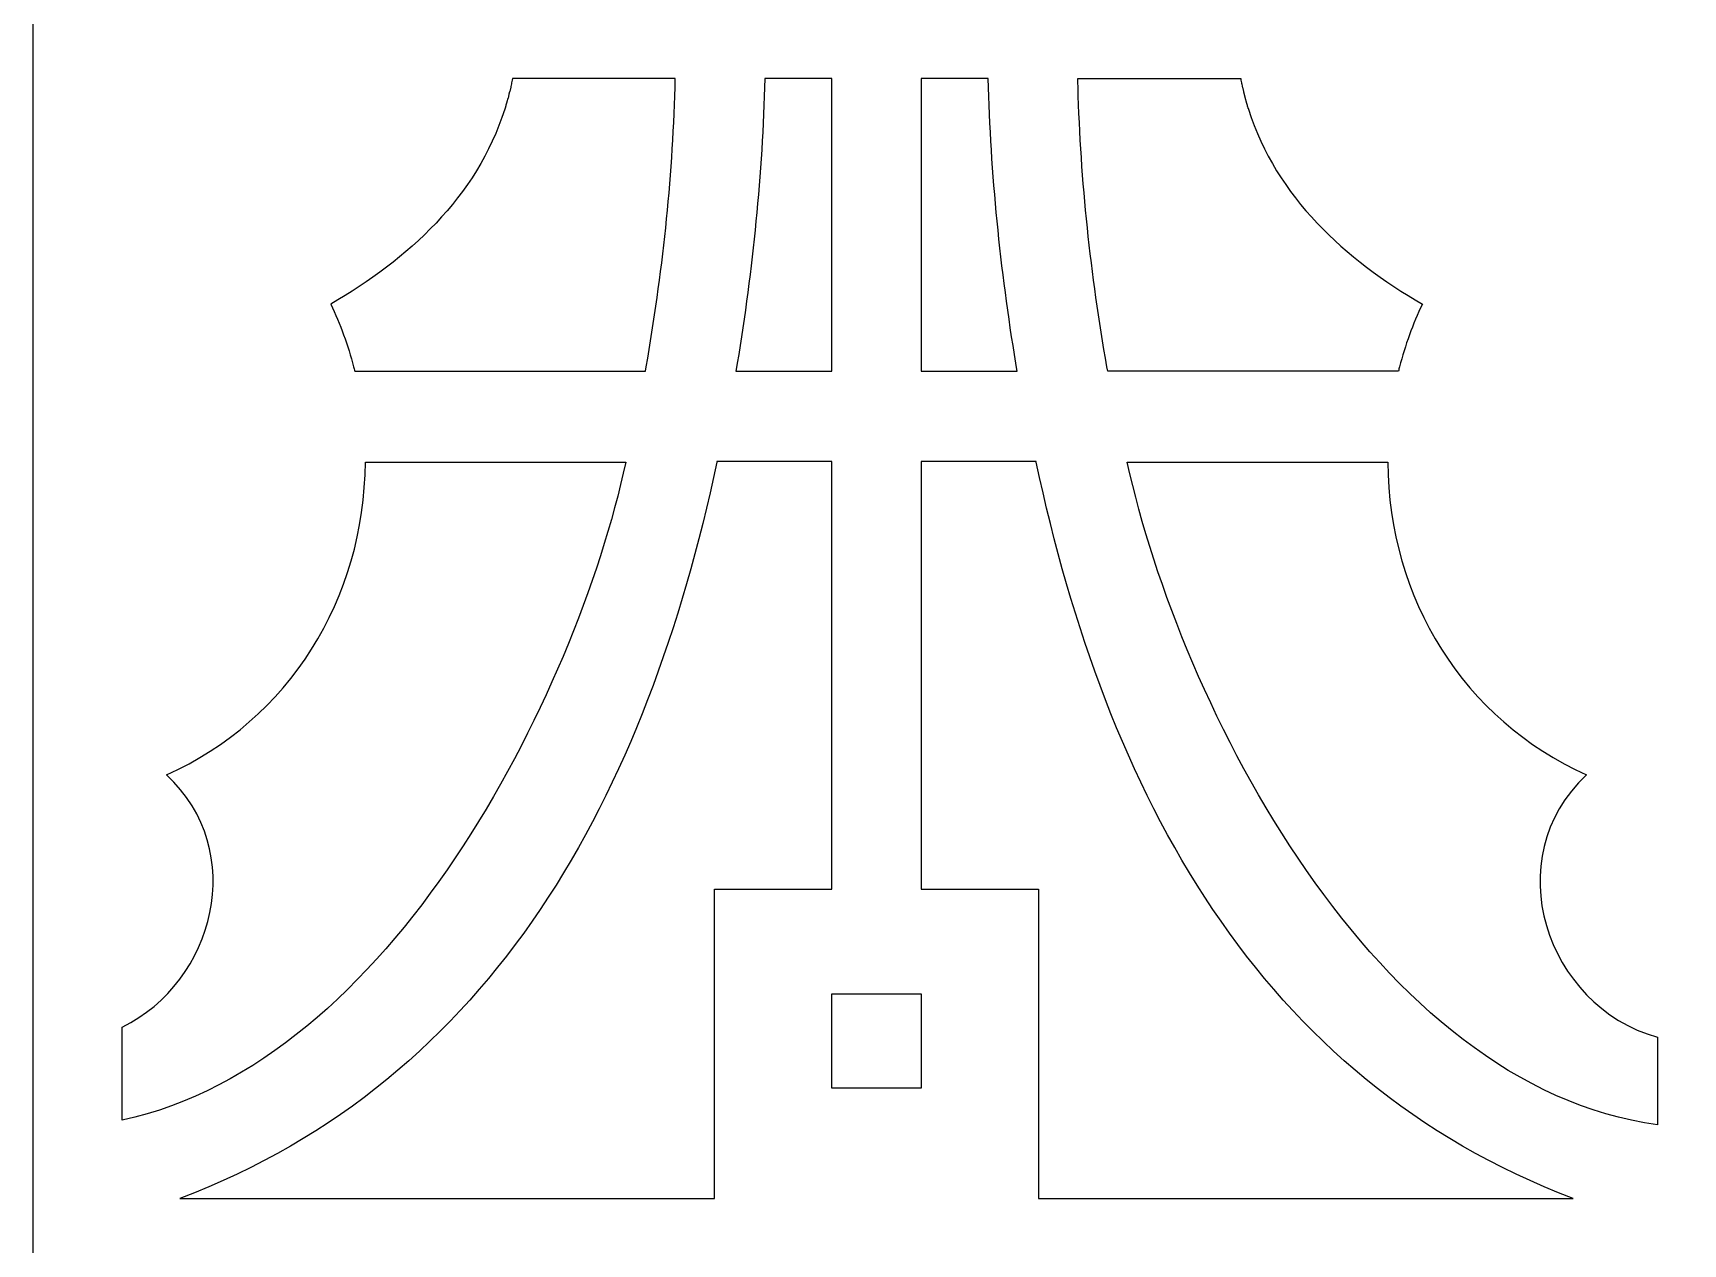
# Model space of a CAD drawing. Header units: centimetres. Extents: x -2.26 to 2.26, y -4.33 to 4.33.
# Drawn here: x -2.265 to -0.767, y -2.199 to -1.1 of the extents above; entities that cross this region are included whole.
import ezdxf

# ---------------------------------------------------------------- set-up
doc = ezdxf.new("R2010")
doc.units = ezdxf.units.CM
doc.header["$MEASUREMENT"] = 0
doc.layers.add('Layer 1', color=7, linetype='Continuous')

msp = doc.modelspace()

# ---------------------------------------------------------------- linework, layer by layer
at = {"layer": 'Layer 1', "color": 177}
for points, knots in [([(-2.26469, 4.33143), (-2.26469, 4.33143), (-2.18371, 4.33143), (-2.18371, 4.33143), (-2.18371, 4.33143), (-2.18371, 4.33143), (2.18371, 4.33143), (2.18371, 4.33143), (2.18371, 4.33143), (2.18371, 4.33143), (2.26469, 4.33143), (2.26469, 4.33143), (2.26469, 4.33143), (2.26469, 4.33143), (2.26469, 4.24955), (2.26469, 4.24955), (2.26469, 4.24955), (2.26469, 4.24955), (2.26469, -4.24954), (2.26469, -4.24954), (2.26469, -4.24954), (2.26469, -4.24954), (2.26469, -4.33143), (2.26469, -4.33143), (2.26469, -4.33143), (2.26469, -4.33143), (2.18371, -4.33143), (2.18371, -4.33143), (2.18371, -4.33143), (2.18371, -4.33143), (-2.18371, -4.33143), (-2.18371, -4.33143), (-2.18371, -4.33143), (-2.18371, -4.33143), (-2.26469, -4.33143), (-2.26469, -4.33143), (-2.26469, -4.33143), (-2.26469, -4.33143), (-2.26469, -4.24954), (-2.26469, -4.24954), (-2.26469, -4.24954), (-2.26469, -4.24954), (-2.26469, 4.24955), (-2.26469, 4.24955), (-2.26469, 4.24955), (-2.26469, 4.24955), (-2.26469, 4.33143), (-2.26469, 4.33143)], [0, 0, 0, 0, 0.0769231, 0.0769231, 0.0769231, 0.0769231, 0.1538462, 0.1538462, 0.1538462, 0.1538462, 0.2307692, 0.2307692, 0.2307692, 0.2307692, 0.3076923, 0.3076923, 0.3076923, 0.3076923, 0.3846154, 0.3846154, 0.3846154, 0.3846154, 0.4615385, 0.4615385, 0.4615385, 0.4615385, 0.5384615, 0.5384615, 0.5384615, 0.5384615, 0.6153846, 0.6153846, 0.6153846, 0.6153846, 0.6923077, 0.6923077, 0.6923077, 0.6923077, 0.7692308, 0.7692308, 0.7692308, 0.7692308, 0.8461538, 0.8461538, 0.8461538, 0.8461538, 1, 1, 1, 1]), ([(-1.99446, -1.34576), (-1.92449, -1.30517), (-1.86217, -1.24918), (-1.83652, -1.16896), (-1.83652, -1.16896), (-1.83652, -1.16896), (-1.83651, -1.16896), (-1.83651, -1.16896), (-1.83651, -1.16896), (-1.83651, -1.16896), (-1.83622, -1.16805), (-1.83622, -1.16805), (-1.83622, -1.16805), (-1.83622, -1.16805), (-1.83621, -1.16805), (-1.83621, -1.16805), (-1.83621, -1.16805), (-1.83621, -1.16805), (-1.83554, -1.16576), (-1.83554, -1.16576), (-1.83554, -1.16576), (-1.83554, -1.16576), (-1.83552, -1.16576), (-1.83552, -1.16576), (-1.83552, -1.16576), (-1.83552, -1.16576), (-1.8354, -1.16533), (-1.8354, -1.16533), (-1.8354, -1.16533), (-1.8354, -1.16533), (-1.83539, -1.16534), (-1.83539, -1.16534), (-1.83539, -1.16534), (-1.83539, -1.16534), (-1.83539, -1.16529), (-1.83539, -1.16529), (-1.83539, -1.16529), (-1.83539, -1.16529), (-1.83538, -1.16529), (-1.83538, -1.16529), (-1.83538, -1.16529), (-1.83538, -1.16529), (-1.83461, -1.16256), (-1.83461, -1.16256), (-1.83461, -1.16256), (-1.83461, -1.16256), (-1.8346, -1.16256), (-1.8346, -1.16256), (-1.8346, -1.16256), (-1.8346, -1.16256), (-1.83449, -1.16217), (-1.83449, -1.16217), (-1.83449, -1.16217), (-1.83449, -1.16217), (-1.83449, -1.16217), (-1.83449, -1.16217), (-1.83449, -1.16217), (-1.83449, -1.16217), (-1.83366, -1.15915), (-1.83366, -1.15915), (-1.83366, -1.15915), (-1.83366, -1.15915), (-1.83365, -1.15915), (-1.83365, -1.15915), (-1.83365, -1.15915), (-1.83365, -1.15915), (-1.83357, -1.1588), (-1.83357, -1.1588), (-1.83357, -1.1588), (-1.83357, -1.1588), (-1.83355, -1.15879), (-1.83355, -1.15879), (-1.83355, -1.15879), (-1.83355, -1.15879), (-1.83267, -1.15537), (-1.83267, -1.15537), (-1.83267, -1.15537), (-1.83267, -1.15537), (-1.83266, -1.15537), (-1.83266, -1.15537), (-1.83266, -1.15537), (-1.83266, -1.15537), (-1.83266, -1.15531), (-1.83266, -1.15531), (-1.83266, -1.15531), (-1.83266, -1.15531), (-1.83265, -1.15531), (-1.83265, -1.15531), (-1.83265, -1.15531), (-1.83265, -1.15531), (-1.83211, -1.15307), (-1.83211, -1.15307), (-1.83211, -1.15307), (-1.83211, -1.15307), (-1.8321, -1.15307), (-1.8321, -1.15307), (-1.8321, -1.15307), (-1.8321, -1.15307), (-1.83201, -1.15265), (-1.83201, -1.15265), (-1.83201, -1.15265), (-1.83201, -1.15265), (-1.832, -1.15263), (-1.832, -1.15263), (-1.832, -1.15263), (-1.832, -1.15263), (-1.83112, -1.14876), (-1.83112, -1.14876), (-1.83112, -1.14876), (-1.83112, -1.14876), (-1.83111, -1.14876), (-1.83111, -1.14876), (-1.83111, -1.14876), (-1.83111, -1.14876), (-1.83103, -1.14835), (-1.83103, -1.14835), (-1.83103, -1.14835), (-1.83103, -1.14835), (-1.83102, -1.14835), (-1.83102, -1.14835), (-1.83102, -1.14835), (-1.83102, -1.14835), (-1.83049, -1.14578), (-1.83049, -1.14578), (-1.83049, -1.14578), (-1.83049, -1.14578), (-1.83048, -1.14578), (-1.83048, -1.14578), (-1.83048, -1.14578), (-1.83048, -1.14578), (-1.83041, -1.14537), (-1.83041, -1.14537), (-1.83041, -1.14537), (-1.83041, -1.14537), (-1.8304, -1.14537), (-1.8304, -1.14537), (-1.8304, -1.14537), (-1.8304, -1.14537), (-1.8303, -1.14487), (-1.8303, -1.14487), (-1.8303, -1.14487), (-1.8303, -1.14487), (-1.8303, -1.14487), (-1.8303, -1.14487), (-1.8303, -1.14487), (-1.8303, -1.14487), (-1.82981, -1.14235), (-1.82981, -1.14235), (-1.82981, -1.14235), (-1.82981, -1.14235), (-1.8298, -1.14235), (-1.8298, -1.14235), (-1.8298, -1.14235), (-1.8298, -1.14235), (-1.82953, -1.14094), (-1.82953, -1.14094), (-1.82953, -1.14094), (-1.82953, -1.14094), (-1.8295, -1.14094), (-1.8295, -1.14094), (-1.8295, -1.14094), (-1.8295, -1.14094), (-1.8295, -1.14094), (-1.8295, -1.14094), (-1.8295, -1.14094), (-1.8295, -1.14094), (-1.6817, -1.14094), (-1.6817, -1.14094), (-1.6817, -1.14094), (-1.6817, -1.14094), (-1.68179, -1.14452), (-1.68179, -1.14452), (-1.68179, -1.14452), (-1.68179, -1.14452), (-1.6818, -1.14452), (-1.6818, -1.14452), (-1.6818, -1.14452), (-1.6818, -1.14452), (-1.6818, -1.14452), (-1.6818, -1.14452), (-1.6818, -1.14452), (-1.6818, -1.14452), (-1.6818, -1.14454), (-1.6818, -1.14454), (-1.6818, -1.14454), (-1.6818, -1.14454), (-1.6819, -1.14886), (-1.6819, -1.14886), (-1.6819, -1.14886), (-1.6819, -1.14886), (-1.68191, -1.14885), (-1.68191, -1.14885), (-1.68191, -1.14885), (-1.68191, -1.14885), (-1.68192, -1.14886), (-1.68192, -1.14886), (-1.68192, -1.14886), (-1.68192, -1.14886), (-1.68192, -1.14887), (-1.68192, -1.14887), (-1.68192, -1.14887), (-1.68432, -1.23418), (-1.69349, -1.31925), (-1.70814, -1.40274), (-1.70814, -1.40274), (-1.70814, -1.40274), (-1.70816, -1.40273), (-1.70816, -1.40273), (-1.70816, -1.40273), (-1.70816, -1.40273), (-1.70817, -1.40272), (-1.70817, -1.40272), (-1.70817, -1.40272), (-1.70817, -1.40272), (-1.70818, -1.40274), (-1.70818, -1.40274), (-1.70818, -1.40274), (-1.70818, -1.40274), (-1.70886, -1.40671), (-1.70886, -1.40671), (-1.70886, -1.40671), (-1.70886, -1.40671), (-1.70887, -1.40671), (-1.70887, -1.40671), (-1.70887, -1.40671), (-1.70887, -1.40671), (-1.70888, -1.40671), (-1.70888, -1.40671), (-1.70888, -1.40671), (-1.70888, -1.40671), (-1.70889, -1.40671), (-1.70889, -1.40671), (-1.70889, -1.40671), (-1.70889, -1.40671), (-1.97267, -1.40671), (-1.97267, -1.40671), (-1.97267, -1.40671), (-1.97267, -1.40671), (-1.97269, -1.40671), (-1.97269, -1.40671), (-1.97269, -1.40671), (-1.97269, -1.40671), (-1.97294, -1.40571), (-1.97294, -1.40571), (-1.97294, -1.40571), (-1.97294, -1.40571), (-1.97295, -1.40571), (-1.97295, -1.40571), (-1.97295, -1.40571), (-1.97295, -1.40571), (-1.97318, -1.40471), (-1.97318, -1.40471), (-1.97318, -1.40471), (-1.97318, -1.40471), (-1.97319, -1.40471), (-1.97319, -1.40471), (-1.97319, -1.40471), (-1.97319, -1.40471), (-1.97345, -1.4037), (-1.97345, -1.4037), (-1.97345, -1.4037), (-1.97345, -1.4037), (-1.97346, -1.4037), (-1.97346, -1.4037), (-1.97346, -1.4037), (-1.97346, -1.4037), (-1.97369, -1.40272), (-1.97369, -1.40272), (-1.97369, -1.40272), (-1.97369, -1.40272), (-1.9737, -1.40272), (-1.9737, -1.40272), (-1.9737, -1.40272), (-1.97872, -1.38319), (-1.98581, -1.36399), (-1.99446, -1.34576)], [0, 0, 0, 0, 0.0142857, 0.0142857, 0.0142857, 0.0142857, 0.0285714, 0.0285714, 0.0285714, 0.0285714, 0.0428571, 0.0428571, 0.0428571, 0.0428571, 0.0571429, 0.0571429, 0.0571429, 0.0571429, 0.0714286, 0.0714286, 0.0714286, 0.0714286, 0.0857143, 0.0857143, 0.0857143, 0.0857143, 0.1, 0.1, 0.1, 0.1, 0.1142857, 0.1142857, 0.1142857, 0.1142857, 0.1285714, 0.1285714, 0.1285714, 0.1285714, 0.1428571, 0.1428571, 0.1428571, 0.1428571, 0.1571429, 0.1571429, 0.1571429, 0.1571429, 0.1714286, 0.1714286, 0.1714286, 0.1714286, 0.1857143, 0.1857143, 0.1857143, 0.1857143, 0.2, 0.2, 0.2, 0.2, 0.2142857, 0.2142857, 0.2142857, 0.2142857, 0.2285714, 0.2285714, 0.2285714, 0.2285714, 0.2428571, 0.2428571, 0.2428571, 0.2428571, 0.2571429, 0.2571429, 0.2571429, 0.2571429, 0.2714286, 0.2714286, 0.2714286, 0.2714286, 0.2857143, 0.2857143, 0.2857143, 0.2857143, 0.3, 0.3, 0.3, 0.3, 0.3142857, 0.3142857, 0.3142857, 0.3142857, 0.3285714, 0.3285714, 0.3285714, 0.3285714, 0.3428571, 0.3428571, 0.3428571, 0.3428571, 0.3571429, 0.3571429, 0.3571429, 0.3571429, 0.3714286, 0.3714286, 0.3714286, 0.3714286, 0.3857143, 0.3857143, 0.3857143, 0.3857143, 0.4, 0.4, 0.4, 0.4, 0.4142857, 0.4142857, 0.4142857, 0.4142857, 0.4285714, 0.4285714, 0.4285714, 0.4285714, 0.4428571, 0.4428571, 0.4428571, 0.4428571, 0.4571429, 0.4571429, 0.4571429, 0.4571429, 0.4714286, 0.4714286, 0.4714286, 0.4714286, 0.4857143, 0.4857143, 0.4857143, 0.4857143, 0.5, 0.5, 0.5, 0.5, 0.5142857, 0.5142857, 0.5142857, 0.5142857, 0.5285714, 0.5285714, 0.5285714, 0.5285714, 0.5428571, 0.5428571, 0.5428571, 0.5428571, 0.5571429, 0.5571429, 0.5571429, 0.5571429, 0.5714286, 0.5714286, 0.5714286, 0.5714286, 0.5857143, 0.5857143, 0.5857143, 0.5857143, 0.6, 0.6, 0.6, 0.6, 0.6142857, 0.6142857, 0.6142857, 0.6142857, 0.6285714, 0.6285714, 0.6285714, 0.6285714, 0.6428571, 0.6428571, 0.6428571, 0.6428571, 0.6571429, 0.6571429, 0.6571429, 0.6571429, 0.6714286, 0.6714286, 0.6714286, 0.6714286, 0.6857143, 0.6857143, 0.6857143, 0.6857143, 0.7, 0.7, 0.7, 0.7, 0.7142857, 0.7142857, 0.7142857, 0.7142857, 0.7285714, 0.7285714, 0.7285714, 0.7285714, 0.7428571, 0.7428571, 0.7428571, 0.7428571, 0.7571429, 0.7571429, 0.7571429, 0.7571429, 0.7714286, 0.7714286, 0.7714286, 0.7714286, 0.7857143, 0.7857143, 0.7857143, 0.7857143, 0.8, 0.8, 0.8, 0.8, 0.8142857, 0.8142857, 0.8142857, 0.8142857, 0.8285714, 0.8285714, 0.8285714, 0.8285714, 0.8428571, 0.8428571, 0.8428571, 0.8428571, 0.8571429, 0.8571429, 0.8571429, 0.8571429, 0.8714286, 0.8714286, 0.8714286, 0.8714286, 0.8857143, 0.8857143, 0.8857143, 0.8857143, 0.9, 0.9, 0.9, 0.9, 0.9142857, 0.9142857, 0.9142857, 0.9142857, 0.9285714, 0.9285714, 0.9285714, 0.9285714, 0.9428571, 0.9428571, 0.9428571, 0.9428571, 0.9571429, 0.9571429, 0.9571429, 0.9571429, 0.9714286, 0.9714286, 0.9714286, 0.9714286, 1, 1, 1, 1]), ([(-1.60048, -1.14094), (-1.60048, -1.14094), (-1.60047, -1.14094), (-1.60047, -1.14094), (-1.60047, -1.14094), (-1.60047, -1.14094), (-1.53965, -1.14094), (-1.53965, -1.14094), (-1.53965, -1.14094), (-1.53965, -1.14094), (-1.53965, -1.14826), (-1.53965, -1.14826), (-1.53965, -1.14826), (-1.53965, -1.14826), (-1.53965, -1.16043), (-1.53965, -1.16043), (-1.53965, -1.16043), (-1.53965, -1.16043), (-1.53965, -1.17259), (-1.53965, -1.17259), (-1.53965, -1.17259), (-1.53965, -1.17259), (-1.53965, -1.18476), (-1.53965, -1.18476), (-1.53965, -1.18476), (-1.53965, -1.18476), (-1.53965, -1.1969), (-1.53965, -1.1969), (-1.53965, -1.1969), (-1.53965, -1.1969), (-1.53965, -1.20906), (-1.53965, -1.20906), (-1.53965, -1.20906), (-1.53965, -1.20906), (-1.53965, -1.22123), (-1.53965, -1.22123), (-1.53965, -1.22123), (-1.53965, -1.22123), (-1.53965, -1.23335), (-1.53965, -1.23335), (-1.53965, -1.23335), (-1.53965, -1.23335), (-1.53965, -1.24554), (-1.53965, -1.24554), (-1.53965, -1.24554), (-1.53965, -1.24554), (-1.53965, -1.2577), (-1.53965, -1.2577), (-1.53965, -1.2577), (-1.53965, -1.2577), (-1.53965, -1.26986), (-1.53965, -1.26986), (-1.53965, -1.26986), (-1.53965, -1.26986), (-1.53965, -1.28202), (-1.53965, -1.28202), (-1.53965, -1.28202), (-1.53965, -1.28202), (-1.53965, -1.29418), (-1.53965, -1.29418), (-1.53965, -1.29418), (-1.53965, -1.29418), (-1.53965, -1.30635), (-1.53965, -1.30635), (-1.53965, -1.30635), (-1.53965, -1.30635), (-1.53965, -1.3185), (-1.53965, -1.3185), (-1.53965, -1.3185), (-1.53965, -1.3185), (-1.53965, -1.33066), (-1.53965, -1.33066), (-1.53965, -1.33066), (-1.53965, -1.33066), (-1.53965, -1.34282), (-1.53965, -1.34282), (-1.53965, -1.34282), (-1.53965, -1.34282), (-1.53965, -1.35498), (-1.53965, -1.35498), (-1.53965, -1.35498), (-1.53965, -1.35498), (-1.53965, -1.36714), (-1.53965, -1.36714), (-1.53965, -1.36714), (-1.53965, -1.36714), (-1.53965, -1.3793), (-1.53965, -1.3793), (-1.53965, -1.3793), (-1.53965, -1.3793), (-1.53965, -1.39146), (-1.53965, -1.39146), (-1.53965, -1.39146), (-1.53965, -1.39146), (-1.53965, -1.40362), (-1.53965, -1.40362), (-1.53965, -1.40362), (-1.53965, -1.40362), (-1.53965, -1.40671), (-1.53965, -1.40671), (-1.53965, -1.40671), (-1.53965, -1.40671), (-1.62674, -1.40671), (-1.62674, -1.40671), (-1.62674, -1.40671), (-1.62674, -1.40671), (-1.6262, -1.40347), (-1.6262, -1.40347), (-1.6262, -1.40347), (-1.6262, -1.40347), (-1.62619, -1.40347), (-1.62619, -1.40347), (-1.62619, -1.40347), (-1.62619, -1.40347), (-1.62618, -1.40348), (-1.62618, -1.40348), (-1.62618, -1.40348), (-1.62618, -1.40348), (-1.62617, -1.40348), (-1.62617, -1.40348), (-1.62617, -1.40348), (-1.62617, -1.40348), (-1.62549, -1.39948), (-1.62549, -1.39948), (-1.62549, -1.39948), (-1.62549, -1.39948), (-1.62548, -1.39948), (-1.62548, -1.39948), (-1.62548, -1.39948), (-1.62548, -1.39948), (-1.62547, -1.39948), (-1.62547, -1.39948), (-1.62547, -1.39948), (-1.62547, -1.39948), (-1.62546, -1.39948), (-1.62546, -1.39948), (-1.62546, -1.39948), (-1.61144, -1.31405), (-1.60257, -1.22745), (-1.60048, -1.14094)], [0, 0, 0, 0, 0.0277778, 0.0277778, 0.0277778, 0.0277778, 0.0555556, 0.0555556, 0.0555556, 0.0555556, 0.0833333, 0.0833333, 0.0833333, 0.0833333, 0.1111111, 0.1111111, 0.1111111, 0.1111111, 0.1388889, 0.1388889, 0.1388889, 0.1388889, 0.1666667, 0.1666667, 0.1666667, 0.1666667, 0.1944444, 0.1944444, 0.1944444, 0.1944444, 0.2222222, 0.2222222, 0.2222222, 0.2222222, 0.25, 0.25, 0.25, 0.25, 0.2777778, 0.2777778, 0.2777778, 0.2777778, 0.3055556, 0.3055556, 0.3055556, 0.3055556, 0.3333333, 0.3333333, 0.3333333, 0.3333333, 0.3611111, 0.3611111, 0.3611111, 0.3611111, 0.3888889, 0.3888889, 0.3888889, 0.3888889, 0.4166667, 0.4166667, 0.4166667, 0.4166667, 0.4444444, 0.4444444, 0.4444444, 0.4444444, 0.4722222, 0.4722222, 0.4722222, 0.4722222, 0.5, 0.5, 0.5, 0.5, 0.5277778, 0.5277778, 0.5277778, 0.5277778, 0.5555556, 0.5555556, 0.5555556, 0.5555556, 0.5833333, 0.5833333, 0.5833333, 0.5833333, 0.6111111, 0.6111111, 0.6111111, 0.6111111, 0.6388889, 0.6388889, 0.6388889, 0.6388889, 0.6666667, 0.6666667, 0.6666667, 0.6666667, 0.6944444, 0.6944444, 0.6944444, 0.6944444, 0.7222222, 0.7222222, 0.7222222, 0.7222222, 0.75, 0.75, 0.75, 0.75, 0.7777778, 0.7777778, 0.7777778, 0.7777778, 0.8055556, 0.8055556, 0.8055556, 0.8055556, 0.8333333, 0.8333333, 0.8333333, 0.8333333, 0.8611111, 0.8611111, 0.8611111, 0.8611111, 0.8888889, 0.8888889, 0.8888889, 0.8888889, 0.9166667, 0.9166667, 0.9166667, 0.9166667, 0.9444444, 0.9444444, 0.9444444, 0.9444444, 1, 1, 1, 1]), ([(-1.45845, -1.40671), (-1.45845, -1.40671), (-1.45845, -1.40362), (-1.45845, -1.40362), (-1.45845, -1.40362), (-1.45845, -1.40362), (-1.45844, -1.39146), (-1.45844, -1.39146), (-1.45844, -1.39146), (-1.45844, -1.39146), (-1.45844, -1.3793), (-1.45844, -1.3793), (-1.45844, -1.3793), (-1.45844, -1.3793), (-1.45844, -1.36714), (-1.45844, -1.36714), (-1.45844, -1.36714), (-1.45844, -1.36714), (-1.45845, -1.35498), (-1.45845, -1.35498), (-1.45845, -1.35498), (-1.45845, -1.35498), (-1.45844, -1.34282), (-1.45844, -1.34282), (-1.45844, -1.34282), (-1.45844, -1.34282), (-1.45844, -1.33066), (-1.45844, -1.33066), (-1.45844, -1.33066), (-1.45844, -1.33066), (-1.45844, -1.3185), (-1.45844, -1.3185), (-1.45844, -1.3185), (-1.45844, -1.3185), (-1.45844, -1.30635), (-1.45844, -1.30635), (-1.45844, -1.30635), (-1.45844, -1.30635), (-1.45844, -1.29419), (-1.45844, -1.29419), (-1.45844, -1.29419), (-1.45844, -1.29419), (-1.45845, -1.28202), (-1.45845, -1.28202), (-1.45845, -1.28202), (-1.45845, -1.28202), (-1.45844, -1.26986), (-1.45844, -1.26986), (-1.45844, -1.26986), (-1.45844, -1.26986), (-1.45844, -1.2577), (-1.45844, -1.2577), (-1.45844, -1.2577), (-1.45844, -1.2577), (-1.45845, -1.24555), (-1.45845, -1.24555), (-1.45845, -1.24555), (-1.45845, -1.24555), (-1.45843, -1.23338), (-1.45843, -1.23338), (-1.45843, -1.23338), (-1.45843, -1.23338), (-1.45844, -1.22122), (-1.45844, -1.22122), (-1.45844, -1.22122), (-1.45844, -1.22122), (-1.45844, -1.20906), (-1.45844, -1.20906), (-1.45844, -1.20906), (-1.45844, -1.20906), (-1.45844, -1.1969), (-1.45844, -1.1969), (-1.45844, -1.1969), (-1.45844, -1.1969), (-1.45844, -1.18475), (-1.45844, -1.18475), (-1.45844, -1.18475), (-1.45844, -1.18475), (-1.45844, -1.17258), (-1.45844, -1.17258), (-1.45844, -1.17258), (-1.45844, -1.17258), (-1.45844, -1.16043), (-1.45844, -1.16043), (-1.45844, -1.16043), (-1.45844, -1.16043), (-1.45845, -1.14826), (-1.45845, -1.14826), (-1.45845, -1.14826), (-1.45845, -1.14826), (-1.45844, -1.14094), (-1.45844, -1.14094), (-1.45844, -1.14094), (-1.45844, -1.14094), (-1.39763, -1.14094), (-1.39763, -1.14094), (-1.39763, -1.14094), (-1.39763, -1.14094), (-1.39762, -1.14094), (-1.39762, -1.14094), (-1.39762, -1.14094), (-1.39552, -1.22747), (-1.38663, -1.31406), (-1.37262, -1.39947), (-1.37262, -1.39947), (-1.37262, -1.39947), (-1.37262, -1.39948), (-1.37262, -1.39948), (-1.37262, -1.39948), (-1.37262, -1.39948), (-1.37261, -1.39948), (-1.37261, -1.39948), (-1.37261, -1.39948), (-1.37261, -1.39948), (-1.3726, -1.39948), (-1.3726, -1.39948), (-1.3726, -1.39948), (-1.3726, -1.39948), (-1.37192, -1.40347), (-1.37192, -1.40347), (-1.37192, -1.40347), (-1.37192, -1.40347), (-1.37191, -1.40348), (-1.37191, -1.40348), (-1.37191, -1.40348), (-1.37191, -1.40348), (-1.3719, -1.40347), (-1.3719, -1.40347), (-1.3719, -1.40347), (-1.3719, -1.40347), (-1.37189, -1.40347), (-1.37189, -1.40347), (-1.37189, -1.40347), (-1.37189, -1.40347), (-1.37135, -1.40671), (-1.37135, -1.40671), (-1.37135, -1.40671), (-1.37135, -1.40671), (-1.45845, -1.40671), (-1.45845, -1.40671)], [0, 0, 0, 0, 0.0277778, 0.0277778, 0.0277778, 0.0277778, 0.0555556, 0.0555556, 0.0555556, 0.0555556, 0.0833333, 0.0833333, 0.0833333, 0.0833333, 0.1111111, 0.1111111, 0.1111111, 0.1111111, 0.1388889, 0.1388889, 0.1388889, 0.1388889, 0.1666667, 0.1666667, 0.1666667, 0.1666667, 0.1944444, 0.1944444, 0.1944444, 0.1944444, 0.2222222, 0.2222222, 0.2222222, 0.2222222, 0.25, 0.25, 0.25, 0.25, 0.2777778, 0.2777778, 0.2777778, 0.2777778, 0.3055556, 0.3055556, 0.3055556, 0.3055556, 0.3333333, 0.3333333, 0.3333333, 0.3333333, 0.3611111, 0.3611111, 0.3611111, 0.3611111, 0.3888889, 0.3888889, 0.3888889, 0.3888889, 0.4166667, 0.4166667, 0.4166667, 0.4166667, 0.4444444, 0.4444444, 0.4444444, 0.4444444, 0.4722222, 0.4722222, 0.4722222, 0.4722222, 0.5, 0.5, 0.5, 0.5, 0.5277778, 0.5277778, 0.5277778, 0.5277778, 0.5555556, 0.5555556, 0.5555556, 0.5555556, 0.5833333, 0.5833333, 0.5833333, 0.5833333, 0.6111111, 0.6111111, 0.6111111, 0.6111111, 0.6388889, 0.6388889, 0.6388889, 0.6388889, 0.6666667, 0.6666667, 0.6666667, 0.6666667, 0.6944444, 0.6944444, 0.6944444, 0.6944444, 0.7222222, 0.7222222, 0.7222222, 0.7222222, 0.75, 0.75, 0.75, 0.75, 0.7777778, 0.7777778, 0.7777778, 0.7777778, 0.8055556, 0.8055556, 0.8055556, 0.8055556, 0.8333333, 0.8333333, 0.8333333, 0.8333333, 0.8611111, 0.8611111, 0.8611111, 0.8611111, 0.8888889, 0.8888889, 0.8888889, 0.8888889, 0.9166667, 0.9166667, 0.9166667, 0.9166667, 0.9444444, 0.9444444, 0.9444444, 0.9444444, 1, 1, 1, 1]), ([(-1.00362, -1.34576), (-1.0736, -1.30517), (-1.13595, -1.24918), (-1.16157, -1.16896), (-1.16157, -1.16896), (-1.16157, -1.16896), (-1.16158, -1.16896), (-1.16158, -1.16896), (-1.16158, -1.16896), (-1.16158, -1.16896), (-1.16186, -1.16805), (-1.16186, -1.16805), (-1.16186, -1.16805), (-1.16186, -1.16805), (-1.16187, -1.16806), (-1.16187, -1.16806), (-1.16187, -1.16806), (-1.16187, -1.16806), (-1.16256, -1.16576), (-1.16256, -1.16576), (-1.16256, -1.16576), (-1.16256, -1.16576), (-1.16256, -1.16576), (-1.16256, -1.16576), (-1.16256, -1.16576), (-1.16256, -1.16576), (-1.16268, -1.16533), (-1.16268, -1.16533), (-1.16268, -1.16533), (-1.16268, -1.16533), (-1.16269, -1.16533), (-1.16269, -1.16533), (-1.16269, -1.16533), (-1.16269, -1.16533), (-1.1627, -1.16529), (-1.1627, -1.16529), (-1.1627, -1.16529), (-1.1627, -1.16529), (-1.16271, -1.16529), (-1.16271, -1.16529), (-1.16271, -1.16529), (-1.16271, -1.16529), (-1.16349, -1.16256), (-1.16349, -1.16256), (-1.16349, -1.16256), (-1.16349, -1.16256), (-1.1635, -1.16256), (-1.1635, -1.16256), (-1.1635, -1.16256), (-1.1635, -1.16256), (-1.1636, -1.16217), (-1.1636, -1.16217), (-1.1636, -1.16217), (-1.1636, -1.16217), (-1.16361, -1.16217), (-1.16361, -1.16217), (-1.16361, -1.16217), (-1.16361, -1.16217), (-1.16443, -1.15915), (-1.16443, -1.15915), (-1.16443, -1.15915), (-1.16443, -1.15915), (-1.16444, -1.15916), (-1.16444, -1.15916), (-1.16444, -1.15916), (-1.16444, -1.15916), (-1.16453, -1.15879), (-1.16453, -1.15879), (-1.16453, -1.15879), (-1.16453, -1.15879), (-1.16453, -1.15879), (-1.16453, -1.15879), (-1.16453, -1.15879), (-1.16453, -1.15879), (-1.16541, -1.15537), (-1.16541, -1.15537), (-1.16541, -1.15537), (-1.16541, -1.15537), (-1.16542, -1.15537), (-1.16542, -1.15537), (-1.16542, -1.15537), (-1.16542, -1.15537), (-1.16543, -1.1553), (-1.16543, -1.1553), (-1.16543, -1.1553), (-1.16543, -1.1553), (-1.16543, -1.15531), (-1.16543, -1.15531), (-1.16543, -1.15531), (-1.16543, -1.15531), (-1.16598, -1.15307), (-1.16598, -1.15307), (-1.16598, -1.15307), (-1.16598, -1.15307), (-1.16599, -1.15307), (-1.16599, -1.15307), (-1.16599, -1.15307), (-1.16599, -1.15307), (-1.16607, -1.15265), (-1.16607, -1.15265), (-1.16607, -1.15265), (-1.16607, -1.15265), (-1.16609, -1.15265), (-1.16609, -1.15265), (-1.16609, -1.15265), (-1.16609, -1.15265), (-1.16697, -1.14876), (-1.16697, -1.14876), (-1.16697, -1.14876), (-1.16697, -1.14876), (-1.16697, -1.14876), (-1.16697, -1.14876), (-1.16697, -1.14876), (-1.16697, -1.14876), (-1.16707, -1.14835), (-1.16707, -1.14835), (-1.16707, -1.14835), (-1.16707, -1.14835), (-1.16708, -1.14835), (-1.16708, -1.14835), (-1.16708, -1.14835), (-1.16708, -1.14835), (-1.16761, -1.14578), (-1.16761, -1.14578), (-1.16761, -1.14578), (-1.16761, -1.14578), (-1.16761, -1.14578), (-1.16761, -1.14578), (-1.16761, -1.14578), (-1.16761, -1.14578), (-1.16768, -1.14537), (-1.16768, -1.14537), (-1.16768, -1.14537), (-1.16768, -1.14537), (-1.16769, -1.14536), (-1.16769, -1.14536), (-1.16769, -1.14536), (-1.16769, -1.14536), (-1.16779, -1.14487), (-1.16779, -1.14487), (-1.16779, -1.14487), (-1.16779, -1.14487), (-1.16779, -1.14487), (-1.16779, -1.14487), (-1.16779, -1.14487), (-1.16779, -1.14487), (-1.16828, -1.14235), (-1.16828, -1.14235), (-1.16828, -1.14235), (-1.16828, -1.14235), (-1.16828, -1.14235), (-1.16828, -1.14235), (-1.16828, -1.14235), (-1.16828, -1.14235), (-1.16855, -1.14094), (-1.16855, -1.14094), (-1.16855, -1.14094), (-1.16855, -1.14094), (-1.16856, -1.14094), (-1.16856, -1.14094), (-1.16856, -1.14094), (-1.16856, -1.14094), (-1.16856, -1.14094), (-1.16856, -1.14094), (-1.16856, -1.14094), (-1.16856, -1.14094), (-1.3164, -1.14094), (-1.3164, -1.14094), (-1.3164, -1.14094), (-1.3164, -1.14094), (-1.31631, -1.14452), (-1.31631, -1.14452), (-1.31631, -1.14452), (-1.31631, -1.14452), (-1.3163, -1.14452), (-1.3163, -1.14452), (-1.3163, -1.14452), (-1.3163, -1.14452), (-1.31629, -1.14452), (-1.31629, -1.14452), (-1.31629, -1.14452), (-1.31629, -1.14452), (-1.31629, -1.14453), (-1.31629, -1.14453), (-1.31629, -1.14453), (-1.31629, -1.14453), (-1.31619, -1.14886), (-1.31619, -1.14886), (-1.31619, -1.14886), (-1.31619, -1.14886), (-1.31619, -1.14886), (-1.31619, -1.14886), (-1.31619, -1.14886), (-1.31619, -1.14886), (-1.31618, -1.14886), (-1.31618, -1.14886), (-1.31618, -1.14886), (-1.31618, -1.14886), (-1.31618, -1.14887), (-1.31618, -1.14887), (-1.31618, -1.14887), (-1.3138, -1.23415), (-1.30461, -1.31925), (-1.28994, -1.40274), (-1.28994, -1.40274), (-1.28994, -1.40274), (-1.28993, -1.40274), (-1.28993, -1.40274), (-1.28993, -1.40274), (-1.28993, -1.40274), (-1.28992, -1.40274), (-1.28992, -1.40274), (-1.28992, -1.40274), (-1.28992, -1.40274), (-1.28992, -1.40274), (-1.28992, -1.40274), (-1.28992, -1.40274), (-1.28992, -1.40274), (-1.28923, -1.40671), (-1.28923, -1.40671), (-1.28923, -1.40671), (-1.28923, -1.40671), (-1.28922, -1.40671), (-1.28922, -1.40671), (-1.28922, -1.40671), (-1.28922, -1.40671), (-1.28921, -1.40672), (-1.28921, -1.40672), (-1.28921, -1.40672), (-1.28921, -1.40672), (-1.2892, -1.40671), (-1.2892, -1.40671), (-1.2892, -1.40671), (-1.2892, -1.40671), (-1.02541, -1.40671), (-1.02541, -1.40671), (-1.02541, -1.40671), (-1.02541, -1.40671), (-1.02541, -1.40672), (-1.02541, -1.40672), (-1.02541, -1.40672), (-1.02541, -1.40672), (-1.02514, -1.40571), (-1.02514, -1.40571), (-1.02514, -1.40571), (-1.02514, -1.40571), (-1.02513, -1.40572), (-1.02513, -1.40572), (-1.02513, -1.40572), (-1.02513, -1.40572), (-1.0249, -1.40471), (-1.0249, -1.40471), (-1.0249, -1.40471), (-1.0249, -1.40471), (-1.02489, -1.40471), (-1.02489, -1.40471), (-1.02489, -1.40471), (-1.02489, -1.40471), (-1.02464, -1.4037), (-1.02464, -1.4037), (-1.02464, -1.4037), (-1.02464, -1.4037), (-1.02463, -1.4037), (-1.02463, -1.4037), (-1.02463, -1.4037), (-1.02463, -1.4037), (-1.02439, -1.40272), (-1.02439, -1.40272), (-1.02439, -1.40272), (-1.02439, -1.40272), (-1.02438, -1.40272), (-1.02438, -1.40272), (-1.02438, -1.40272), (-1.01936, -1.3832), (-1.01228, -1.36399), (-1.00362, -1.34576)], [0, 0, 0, 0, 0.0142857, 0.0142857, 0.0142857, 0.0142857, 0.0285714, 0.0285714, 0.0285714, 0.0285714, 0.0428571, 0.0428571, 0.0428571, 0.0428571, 0.0571429, 0.0571429, 0.0571429, 0.0571429, 0.0714286, 0.0714286, 0.0714286, 0.0714286, 0.0857143, 0.0857143, 0.0857143, 0.0857143, 0.1, 0.1, 0.1, 0.1, 0.1142857, 0.1142857, 0.1142857, 0.1142857, 0.1285714, 0.1285714, 0.1285714, 0.1285714, 0.1428571, 0.1428571, 0.1428571, 0.1428571, 0.1571429, 0.1571429, 0.1571429, 0.1571429, 0.1714286, 0.1714286, 0.1714286, 0.1714286, 0.1857143, 0.1857143, 0.1857143, 0.1857143, 0.2, 0.2, 0.2, 0.2, 0.2142857, 0.2142857, 0.2142857, 0.2142857, 0.2285714, 0.2285714, 0.2285714, 0.2285714, 0.2428571, 0.2428571, 0.2428571, 0.2428571, 0.2571429, 0.2571429, 0.2571429, 0.2571429, 0.2714286, 0.2714286, 0.2714286, 0.2714286, 0.2857143, 0.2857143, 0.2857143, 0.2857143, 0.3, 0.3, 0.3, 0.3, 0.3142857, 0.3142857, 0.3142857, 0.3142857, 0.3285714, 0.3285714, 0.3285714, 0.3285714, 0.3428571, 0.3428571, 0.3428571, 0.3428571, 0.3571429, 0.3571429, 0.3571429, 0.3571429, 0.3714286, 0.3714286, 0.3714286, 0.3714286, 0.3857143, 0.3857143, 0.3857143, 0.3857143, 0.4, 0.4, 0.4, 0.4, 0.4142857, 0.4142857, 0.4142857, 0.4142857, 0.4285714, 0.4285714, 0.4285714, 0.4285714, 0.4428571, 0.4428571, 0.4428571, 0.4428571, 0.4571429, 0.4571429, 0.4571429, 0.4571429, 0.4714286, 0.4714286, 0.4714286, 0.4714286, 0.4857143, 0.4857143, 0.4857143, 0.4857143, 0.5, 0.5, 0.5, 0.5, 0.5142857, 0.5142857, 0.5142857, 0.5142857, 0.5285714, 0.5285714, 0.5285714, 0.5285714, 0.5428571, 0.5428571, 0.5428571, 0.5428571, 0.5571429, 0.5571429, 0.5571429, 0.5571429, 0.5714286, 0.5714286, 0.5714286, 0.5714286, 0.5857143, 0.5857143, 0.5857143, 0.5857143, 0.6, 0.6, 0.6, 0.6, 0.6142857, 0.6142857, 0.6142857, 0.6142857, 0.6285714, 0.6285714, 0.6285714, 0.6285714, 0.6428571, 0.6428571, 0.6428571, 0.6428571, 0.6571429, 0.6571429, 0.6571429, 0.6571429, 0.6714286, 0.6714286, 0.6714286, 0.6714286, 0.6857143, 0.6857143, 0.6857143, 0.6857143, 0.7, 0.7, 0.7, 0.7, 0.7142857, 0.7142857, 0.7142857, 0.7142857, 0.7285714, 0.7285714, 0.7285714, 0.7285714, 0.7428571, 0.7428571, 0.7428571, 0.7428571, 0.7571429, 0.7571429, 0.7571429, 0.7571429, 0.7714286, 0.7714286, 0.7714286, 0.7714286, 0.7857143, 0.7857143, 0.7857143, 0.7857143, 0.8, 0.8, 0.8, 0.8, 0.8142857, 0.8142857, 0.8142857, 0.8142857, 0.8285714, 0.8285714, 0.8285714, 0.8285714, 0.8428571, 0.8428571, 0.8428571, 0.8428571, 0.8571429, 0.8571429, 0.8571429, 0.8571429, 0.8714286, 0.8714286, 0.8714286, 0.8714286, 0.8857143, 0.8857143, 0.8857143, 0.8857143, 0.9, 0.9, 0.9, 0.9, 0.9142857, 0.9142857, 0.9142857, 0.9142857, 0.9285714, 0.9285714, 0.9285714, 0.9285714, 0.9428571, 0.9428571, 0.9428571, 0.9428571, 0.9571429, 0.9571429, 0.9571429, 0.9571429, 0.9714286, 0.9714286, 0.9714286, 0.9714286, 1, 1, 1, 1]), ([(-2.18371, -2.00231), (-2.18371, -2.00231), (-2.18371, -2.08675), (-2.18371, -2.08675), (-2.18371, -2.08675), (-1.94048, -2.03448), (-1.7734, -1.70349), (-1.72661, -1.48934), (-1.72661, -1.48934), (-1.72661, -1.48934), (-1.96303, -1.48934), (-1.96303, -1.48934), (-1.96303, -1.48934), (-1.96385, -1.61331), (-2.03202, -1.72323), (-2.14348, -1.77325), (-2.14348, -1.77325), (-2.14348, -1.77325), (-2.1435, -1.77326), (-2.1435, -1.77326), (-2.1435, -1.77326), (-2.06888, -1.84237), (-2.09967, -1.96113), (-2.18371, -2.00231)], [0, 0, 0, 0, 0.1428571, 0.1428571, 0.1428571, 0.1428571, 0.2857143, 0.2857143, 0.2857143, 0.2857143, 0.4285714, 0.4285714, 0.4285714, 0.4285714, 0.5714286, 0.5714286, 0.5714286, 0.5714286, 0.7142857, 0.7142857, 0.7142857, 0.7142857, 1, 1, 1, 1]), ([(-1.53965, -1.87714), (-1.53965, -1.87714), (-1.54199, -1.87714), (-1.54199, -1.87714), (-1.54199, -1.87714), (-1.54199, -1.87714), (-1.54223, -1.87714), (-1.54223, -1.87714), (-1.54223, -1.87714), (-1.54223, -1.87714), (-1.5465, -1.87714), (-1.5465, -1.87714), (-1.5465, -1.87714), (-1.5465, -1.87714), (-1.54679, -1.87714), (-1.54679, -1.87714), (-1.54679, -1.87714), (-1.54679, -1.87714), (-1.55105, -1.87714), (-1.55105, -1.87714), (-1.55105, -1.87714), (-1.55105, -1.87714), (-1.55128, -1.87713), (-1.55128, -1.87713), (-1.55128, -1.87713), (-1.55128, -1.87713), (-1.55557, -1.87714), (-1.55557, -1.87714), (-1.55557, -1.87714), (-1.55557, -1.87714), (-1.55583, -1.87714), (-1.55583, -1.87714), (-1.55583, -1.87714), (-1.55583, -1.87714), (-1.5601, -1.87714), (-1.5601, -1.87714), (-1.5601, -1.87714), (-1.5601, -1.87714), (-1.56034, -1.87713), (-1.56034, -1.87713), (-1.56034, -1.87713), (-1.56034, -1.87713), (-1.56464, -1.87714), (-1.56464, -1.87714), (-1.56464, -1.87714), (-1.56464, -1.87714), (-1.56486, -1.87714), (-1.56486, -1.87714), (-1.56486, -1.87714), (-1.56486, -1.87714), (-1.56915, -1.87714), (-1.56915, -1.87714), (-1.56915, -1.87714), (-1.56915, -1.87714), (-1.56938, -1.87714), (-1.56938, -1.87714), (-1.56938, -1.87714), (-1.56938, -1.87714), (-1.57367, -1.87714), (-1.57367, -1.87714), (-1.57367, -1.87714), (-1.57367, -1.87714), (-1.57392, -1.87714), (-1.57392, -1.87714), (-1.57392, -1.87714), (-1.57392, -1.87714), (-1.57821, -1.87714), (-1.57821, -1.87714), (-1.57821, -1.87714), (-1.57821, -1.87714), (-1.57844, -1.87714), (-1.57844, -1.87714), (-1.57844, -1.87714), (-1.57844, -1.87714), (-1.58273, -1.87715), (-1.58273, -1.87715), (-1.58273, -1.87715), (-1.58273, -1.87715), (-1.583, -1.87714), (-1.583, -1.87714), (-1.583, -1.87714), (-1.583, -1.87714), (-1.58726, -1.87714), (-1.58726, -1.87714), (-1.58726, -1.87714), (-1.58726, -1.87714), (-1.5875, -1.87714), (-1.5875, -1.87714), (-1.5875, -1.87714), (-1.5875, -1.87714), (-1.59179, -1.87714), (-1.59179, -1.87714), (-1.59179, -1.87714), (-1.59179, -1.87714), (-1.59205, -1.87714), (-1.59205, -1.87714), (-1.59205, -1.87714), (-1.59205, -1.87714), (-1.59633, -1.87714), (-1.59633, -1.87714), (-1.59633, -1.87714), (-1.59633, -1.87714), (-1.59657, -1.87714), (-1.59657, -1.87714), (-1.59657, -1.87714), (-1.59657, -1.87714), (-1.60084, -1.87714), (-1.60084, -1.87714), (-1.60084, -1.87714), (-1.60084, -1.87714), (-1.6011, -1.87714), (-1.6011, -1.87714), (-1.6011, -1.87714), (-1.6011, -1.87714), (-1.60539, -1.87714), (-1.60539, -1.87714), (-1.60539, -1.87714), (-1.60539, -1.87714), (-1.60562, -1.87714), (-1.60562, -1.87714), (-1.60562, -1.87714), (-1.60562, -1.87714), (-1.60991, -1.87714), (-1.60991, -1.87714), (-1.60991, -1.87714), (-1.60991, -1.87714), (-1.61016, -1.87714), (-1.61016, -1.87714), (-1.61016, -1.87714), (-1.61016, -1.87714), (-1.61444, -1.87714), (-1.61444, -1.87714), (-1.61444, -1.87714), (-1.61444, -1.87714), (-1.61468, -1.87715), (-1.61468, -1.87715), (-1.61468, -1.87715), (-1.61468, -1.87715), (-1.61897, -1.87714), (-1.61897, -1.87714), (-1.61897, -1.87714), (-1.61897, -1.87714), (-1.61921, -1.87714), (-1.61921, -1.87714), (-1.61921, -1.87714), (-1.61921, -1.87714), (-1.6235, -1.87714), (-1.6235, -1.87714), (-1.6235, -1.87714), (-1.6235, -1.87714), (-1.62374, -1.87714), (-1.62374, -1.87714), (-1.62374, -1.87714), (-1.62374, -1.87714), (-1.62803, -1.87714), (-1.62803, -1.87714), (-1.62803, -1.87714), (-1.62803, -1.87714), (-1.62828, -1.87714), (-1.62828, -1.87714), (-1.62828, -1.87714), (-1.62828, -1.87714), (-1.63257, -1.87714), (-1.63257, -1.87714), (-1.63257, -1.87714), (-1.63257, -1.87714), (-1.6328, -1.87714), (-1.6328, -1.87714), (-1.6328, -1.87714), (-1.6328, -1.87714), (-1.63708, -1.87714), (-1.63708, -1.87714), (-1.63708, -1.87714), (-1.63708, -1.87714), (-1.63731, -1.87714), (-1.63731, -1.87714), (-1.63731, -1.87714), (-1.63731, -1.87714), (-1.6416, -1.87713), (-1.6416, -1.87713), (-1.6416, -1.87713), (-1.6416, -1.87713), (-1.64184, -1.87714), (-1.64184, -1.87714), (-1.64184, -1.87714), (-1.64184, -1.87714), (-1.64612, -1.87714), (-1.64612, -1.87714), (-1.64612, -1.87714), (-1.64612, -1.87714), (-1.64613, -1.87789), (-1.64613, -1.87789), (-1.64613, -1.87789), (-1.64613, -1.87789), (-1.64612, -2.15796), (-1.64612, -2.15796), (-1.64612, -2.15796), (-1.64612, -2.15796), (-2.13147, -2.15796), (-2.13147, -2.15796), (-2.13147, -2.15796), (-1.84524, -2.04947), (-1.70771, -1.78915), (-1.64399, -1.48934), (-1.64399, -1.48934), (-1.64399, -1.48934), (-1.64392, -1.48909), (-1.64392, -1.48909), (-1.64392, -1.48909), (-1.64392, -1.48909), (-1.64392, -1.48909), (-1.64392, -1.48909), (-1.64392, -1.48909), (-1.64392, -1.48909), (-1.64388, -1.48884), (-1.64388, -1.48884), (-1.64388, -1.48884), (-1.64388, -1.48884), (-1.64387, -1.48884), (-1.64387, -1.48884), (-1.64387, -1.48884), (-1.64387, -1.48884), (-1.64381, -1.4886), (-1.64381, -1.4886), (-1.64381, -1.4886), (-1.64381, -1.4886), (-1.6438, -1.4886), (-1.6438, -1.4886), (-1.6438, -1.4886), (-1.6438, -1.4886), (-1.53965, -1.4886), (-1.53965, -1.4886), (-1.53965, -1.4886), (-1.53965, -1.4886), (-1.53965, -1.87714), (-1.53965, -1.87714)], [0, 0, 0, 0, 0.0166667, 0.0166667, 0.0166667, 0.0166667, 0.0333333, 0.0333333, 0.0333333, 0.0333333, 0.05, 0.05, 0.05, 0.05, 0.0666667, 0.0666667, 0.0666667, 0.0666667, 0.0833333, 0.0833333, 0.0833333, 0.0833333, 0.1, 0.1, 0.1, 0.1, 0.1166667, 0.1166667, 0.1166667, 0.1166667, 0.1333333, 0.1333333, 0.1333333, 0.1333333, 0.15, 0.15, 0.15, 0.15, 0.1666667, 0.1666667, 0.1666667, 0.1666667, 0.1833333, 0.1833333, 0.1833333, 0.1833333, 0.2, 0.2, 0.2, 0.2, 0.2166667, 0.2166667, 0.2166667, 0.2166667, 0.2333333, 0.2333333, 0.2333333, 0.2333333, 0.25, 0.25, 0.25, 0.25, 0.2666667, 0.2666667, 0.2666667, 0.2666667, 0.2833333, 0.2833333, 0.2833333, 0.2833333, 0.3, 0.3, 0.3, 0.3, 0.3166667, 0.3166667, 0.3166667, 0.3166667, 0.3333333, 0.3333333, 0.3333333, 0.3333333, 0.35, 0.35, 0.35, 0.35, 0.3666667, 0.3666667, 0.3666667, 0.3666667, 0.3833333, 0.3833333, 0.3833333, 0.3833333, 0.4, 0.4, 0.4, 0.4, 0.4166667, 0.4166667, 0.4166667, 0.4166667, 0.4333333, 0.4333333, 0.4333333, 0.4333333, 0.45, 0.45, 0.45, 0.45, 0.4666667, 0.4666667, 0.4666667, 0.4666667, 0.4833333, 0.4833333, 0.4833333, 0.4833333, 0.5, 0.5, 0.5, 0.5, 0.5166667, 0.5166667, 0.5166667, 0.5166667, 0.5333333, 0.5333333, 0.5333333, 0.5333333, 0.55, 0.55, 0.55, 0.55, 0.5666667, 0.5666667, 0.5666667, 0.5666667, 0.5833333, 0.5833333, 0.5833333, 0.5833333, 0.6, 0.6, 0.6, 0.6, 0.6166667, 0.6166667, 0.6166667, 0.6166667, 0.6333333, 0.6333333, 0.6333333, 0.6333333, 0.65, 0.65, 0.65, 0.65, 0.6666667, 0.6666667, 0.6666667, 0.6666667, 0.6833333, 0.6833333, 0.6833333, 0.6833333, 0.7, 0.7, 0.7, 0.7, 0.7166667, 0.7166667, 0.7166667, 0.7166667, 0.7333333, 0.7333333, 0.7333333, 0.7333333, 0.75, 0.75, 0.75, 0.75, 0.7666667, 0.7666667, 0.7666667, 0.7666667, 0.7833333, 0.7833333, 0.7833333, 0.7833333, 0.8, 0.8, 0.8, 0.8, 0.8166667, 0.8166667, 0.8166667, 0.8166667, 0.8333333, 0.8333333, 0.8333333, 0.8333333, 0.85, 0.85, 0.85, 0.85, 0.8666667, 0.8666667, 0.8666667, 0.8666667, 0.8833333, 0.8833333, 0.8833333, 0.8833333, 0.9, 0.9, 0.9, 0.9, 0.9166667, 0.9166667, 0.9166667, 0.9166667, 0.9333333, 0.9333333, 0.9333333, 0.9333333, 0.95, 0.95, 0.95, 0.95, 0.9666667, 0.9666667, 0.9666667, 0.9666667, 1, 1, 1, 1]), ([(-1.35198, -1.87789), (-1.35198, -1.87789), (-1.35198, -1.87714), (-1.35198, -1.87714), (-1.35198, -1.87714), (-1.35198, -1.87714), (-1.35627, -1.87714), (-1.35627, -1.87714), (-1.35627, -1.87714), (-1.35627, -1.87714), (-1.35653, -1.87714), (-1.35653, -1.87714), (-1.35653, -1.87714), (-1.35653, -1.87714), (-1.36081, -1.87714), (-1.36081, -1.87714), (-1.36081, -1.87714), (-1.36081, -1.87714), (-1.36105, -1.87714), (-1.36105, -1.87714), (-1.36105, -1.87714), (-1.36105, -1.87714), (-1.36533, -1.87714), (-1.36533, -1.87714), (-1.36533, -1.87714), (-1.36533, -1.87714), (-1.36558, -1.87714), (-1.36558, -1.87714), (-1.36558, -1.87714), (-1.36558, -1.87714), (-1.36987, -1.87714), (-1.36987, -1.87714), (-1.36987, -1.87714), (-1.36987, -1.87714), (-1.3701, -1.87714), (-1.3701, -1.87714), (-1.3701, -1.87714), (-1.3701, -1.87714), (-1.3744, -1.87714), (-1.3744, -1.87714), (-1.3744, -1.87714), (-1.3744, -1.87714), (-1.37465, -1.87714), (-1.37465, -1.87714), (-1.37465, -1.87714), (-1.37465, -1.87714), (-1.37892, -1.87714), (-1.37892, -1.87714), (-1.37892, -1.87714), (-1.37892, -1.87714), (-1.37917, -1.87714), (-1.37917, -1.87714), (-1.37917, -1.87714), (-1.37917, -1.87714), (-1.38345, -1.87713), (-1.38345, -1.87713), (-1.38345, -1.87713), (-1.38345, -1.87713), (-1.38371, -1.87714), (-1.38371, -1.87714), (-1.38371, -1.87714), (-1.38371, -1.87714), (-1.38799, -1.87714), (-1.38799, -1.87714), (-1.38799, -1.87714), (-1.38799, -1.87714), (-1.38823, -1.87714), (-1.38823, -1.87714), (-1.38823, -1.87714), (-1.38823, -1.87714), (-1.39251, -1.87714), (-1.39251, -1.87714), (-1.39251, -1.87714), (-1.39251, -1.87714), (-1.39277, -1.87715), (-1.39277, -1.87715), (-1.39277, -1.87715), (-1.39277, -1.87715), (-1.39705, -1.87714), (-1.39705, -1.87714), (-1.39705, -1.87714), (-1.39705, -1.87714), (-1.39728, -1.87713), (-1.39728, -1.87713), (-1.39728, -1.87713), (-1.39728, -1.87713), (-1.40157, -1.87714), (-1.40157, -1.87714), (-1.40157, -1.87714), (-1.40157, -1.87714), (-1.40184, -1.87714), (-1.40184, -1.87714), (-1.40184, -1.87714), (-1.40184, -1.87714), (-1.40613, -1.87715), (-1.40613, -1.87715), (-1.40613, -1.87715), (-1.40613, -1.87715), (-1.40635, -1.87715), (-1.40635, -1.87715), (-1.40635, -1.87715), (-1.40635, -1.87715), (-1.41062, -1.87714), (-1.41062, -1.87714), (-1.41062, -1.87714), (-1.41062, -1.87714), (-1.41089, -1.87714), (-1.41089, -1.87714), (-1.41089, -1.87714), (-1.41089, -1.87714), (-1.41518, -1.87714), (-1.41518, -1.87714), (-1.41518, -1.87714), (-1.41518, -1.87714), (-1.4154, -1.87714), (-1.4154, -1.87714), (-1.4154, -1.87714), (-1.4154, -1.87714), (-1.4197, -1.87714), (-1.4197, -1.87714), (-1.4197, -1.87714), (-1.4197, -1.87714), (-1.41993, -1.87714), (-1.41993, -1.87714), (-1.41993, -1.87714), (-1.41993, -1.87714), (-1.42422, -1.87714), (-1.42422, -1.87714), (-1.42422, -1.87714), (-1.42422, -1.87714), (-1.42445, -1.87714), (-1.42445, -1.87714), (-1.42445, -1.87714), (-1.42445, -1.87714), (-1.42874, -1.87714), (-1.42874, -1.87714), (-1.42874, -1.87714), (-1.42874, -1.87714), (-1.42899, -1.87714), (-1.42899, -1.87714), (-1.42899, -1.87714), (-1.42899, -1.87714), (-1.43328, -1.87714), (-1.43328, -1.87714), (-1.43328, -1.87714), (-1.43328, -1.87714), (-1.43351, -1.87714), (-1.43351, -1.87714), (-1.43351, -1.87714), (-1.43351, -1.87714), (-1.43779, -1.87714), (-1.43779, -1.87714), (-1.43779, -1.87714), (-1.43779, -1.87714), (-1.43805, -1.87714), (-1.43805, -1.87714), (-1.43805, -1.87714), (-1.43805, -1.87714), (-1.44234, -1.87714), (-1.44234, -1.87714), (-1.44234, -1.87714), (-1.44234, -1.87714), (-1.44257, -1.87714), (-1.44257, -1.87714), (-1.44257, -1.87714), (-1.44257, -1.87714), (-1.44685, -1.87714), (-1.44685, -1.87714), (-1.44685, -1.87714), (-1.44685, -1.87714), (-1.44712, -1.87714), (-1.44712, -1.87714), (-1.44712, -1.87714), (-1.44712, -1.87714), (-1.4514, -1.87714), (-1.4514, -1.87714), (-1.4514, -1.87714), (-1.4514, -1.87714), (-1.45164, -1.87714), (-1.45164, -1.87714), (-1.45164, -1.87714), (-1.45164, -1.87714), (-1.45592, -1.87714), (-1.45592, -1.87714), (-1.45592, -1.87714), (-1.45592, -1.87714), (-1.45618, -1.87714), (-1.45618, -1.87714), (-1.45618, -1.87714), (-1.45618, -1.87714), (-1.45844, -1.87714), (-1.45844, -1.87714), (-1.45844, -1.87714), (-1.45844, -1.87714), (-1.45844, -1.4886), (-1.45844, -1.4886), (-1.45844, -1.4886), (-1.45844, -1.4886), (-1.35429, -1.4886), (-1.35429, -1.4886), (-1.35429, -1.4886), (-1.35429, -1.4886), (-1.35428, -1.4886), (-1.35428, -1.4886), (-1.35428, -1.4886), (-1.35428, -1.4886), (-1.35421, -1.48884), (-1.35421, -1.48884), (-1.35421, -1.48884), (-1.35421, -1.48884), (-1.3542, -1.48884), (-1.3542, -1.48884), (-1.3542, -1.48884), (-1.3542, -1.48884), (-1.35417, -1.48909), (-1.35417, -1.48909), (-1.35417, -1.48909), (-1.35417, -1.48909), (-1.35416, -1.48909), (-1.35416, -1.48909), (-1.35416, -1.48909), (-1.35416, -1.48909), (-1.3541, -1.48934), (-1.3541, -1.48934), (-1.3541, -1.48934), (-1.29037, -1.78915), (-1.15285, -2.04947), (-0.86662, -2.15796), (-0.86662, -2.15796), (-0.86662, -2.15796), (-1.35197, -2.15796), (-1.35197, -2.15796), (-1.35197, -2.15796), (-1.35197, -2.15796), (-1.35197, -1.87789), (-1.35197, -1.87789), (-1.35197, -1.87789), (-1.35197, -1.87789), (-1.35198, -1.87789), (-1.35198, -1.87789)], [0, 0, 0, 0, 0.0163934, 0.0163934, 0.0163934, 0.0163934, 0.0327869, 0.0327869, 0.0327869, 0.0327869, 0.0491803, 0.0491803, 0.0491803, 0.0491803, 0.0655738, 0.0655738, 0.0655738, 0.0655738, 0.0819672, 0.0819672, 0.0819672, 0.0819672, 0.0983607, 0.0983607, 0.0983607, 0.0983607, 0.1147541, 0.1147541, 0.1147541, 0.1147541, 0.1311475, 0.1311475, 0.1311475, 0.1311475, 0.147541, 0.147541, 0.147541, 0.147541, 0.1639344, 0.1639344, 0.1639344, 0.1639344, 0.1803279, 0.1803279, 0.1803279, 0.1803279, 0.1967213, 0.1967213, 0.1967213, 0.1967213, 0.2131148, 0.2131148, 0.2131148, 0.2131148, 0.2295082, 0.2295082, 0.2295082, 0.2295082, 0.2459016, 0.2459016, 0.2459016, 0.2459016, 0.2622951, 0.2622951, 0.2622951, 0.2622951, 0.2786885, 0.2786885, 0.2786885, 0.2786885, 0.295082, 0.295082, 0.295082, 0.295082, 0.3114754, 0.3114754, 0.3114754, 0.3114754, 0.3278689, 0.3278689, 0.3278689, 0.3278689, 0.3442623, 0.3442623, 0.3442623, 0.3442623, 0.3606557, 0.3606557, 0.3606557, 0.3606557, 0.3770492, 0.3770492, 0.3770492, 0.3770492, 0.3934426, 0.3934426, 0.3934426, 0.3934426, 0.4098361, 0.4098361, 0.4098361, 0.4098361, 0.4262295, 0.4262295, 0.4262295, 0.4262295, 0.442623, 0.442623, 0.442623, 0.442623, 0.4590164, 0.4590164, 0.4590164, 0.4590164, 0.4754098, 0.4754098, 0.4754098, 0.4754098, 0.4918033, 0.4918033, 0.4918033, 0.4918033, 0.5081967, 0.5081967, 0.5081967, 0.5081967, 0.5245902, 0.5245902, 0.5245902, 0.5245902, 0.5409836, 0.5409836, 0.5409836, 0.5409836, 0.557377, 0.557377, 0.557377, 0.557377, 0.5737705, 0.5737705, 0.5737705, 0.5737705, 0.5901639, 0.5901639, 0.5901639, 0.5901639, 0.6065574, 0.6065574, 0.6065574, 0.6065574, 0.6229508, 0.6229508, 0.6229508, 0.6229508, 0.6393443, 0.6393443, 0.6393443, 0.6393443, 0.6557377, 0.6557377, 0.6557377, 0.6557377, 0.6721311, 0.6721311, 0.6721311, 0.6721311, 0.6885246, 0.6885246, 0.6885246, 0.6885246, 0.704918, 0.704918, 0.704918, 0.704918, 0.7213115, 0.7213115, 0.7213115, 0.7213115, 0.7377049, 0.7377049, 0.7377049, 0.7377049, 0.7540984, 0.7540984, 0.7540984, 0.7540984, 0.7704918, 0.7704918, 0.7704918, 0.7704918, 0.7868852, 0.7868852, 0.7868852, 0.7868852, 0.8032787, 0.8032787, 0.8032787, 0.8032787, 0.8196721, 0.8196721, 0.8196721, 0.8196721, 0.8360656, 0.8360656, 0.8360656, 0.8360656, 0.852459, 0.852459, 0.852459, 0.852459, 0.8688525, 0.8688525, 0.8688525, 0.8688525, 0.8852459, 0.8852459, 0.8852459, 0.8852459, 0.9016393, 0.9016393, 0.9016393, 0.9016393, 0.9180328, 0.9180328, 0.9180328, 0.9180328, 0.9344262, 0.9344262, 0.9344262, 0.9344262, 0.9508197, 0.9508197, 0.9508197, 0.9508197, 0.9672131, 0.9672131, 0.9672131, 0.9672131, 1, 1, 1, 1]), ([(-1.27147, -1.48934), (-1.22316, -1.71053), (-1.0465, -2.0564), (-0.79012, -2.09101), (-0.79012, -2.09101), (-0.79012, -2.09101), (-0.79012, -2.01154), (-0.79012, -2.01154), (-0.79012, -2.01154), (-0.89194, -1.98321), (-0.936, -1.84867), (-0.85459, -1.77326), (-0.85459, -1.77326), (-0.85459, -1.77326), (-0.8546, -1.77325), (-0.8546, -1.77325), (-0.8546, -1.77325), (-0.96607, -1.72323), (-1.03425, -1.6133), (-1.03507, -1.48934), (-1.03507, -1.48934), (-1.03507, -1.48934), (-1.27147, -1.48934), (-1.27147, -1.48934)], [0, 0, 0, 0, 0.1428571, 0.1428571, 0.1428571, 0.1428571, 0.2857143, 0.2857143, 0.2857143, 0.2857143, 0.4285714, 0.4285714, 0.4285714, 0.4285714, 0.5714286, 0.5714286, 0.5714286, 0.5714286, 0.7142857, 0.7142857, 0.7142857, 0.7142857, 1, 1, 1, 1]), ([(-1.5396, -2.05792), (-1.5396, -2.05792), (-1.45849, -2.05792), (-1.45849, -2.05792), (-1.45849, -2.05792), (-1.45849, -2.05792), (-1.45849, -1.97212), (-1.45849, -1.97212), (-1.45849, -1.97212), (-1.45849, -1.97212), (-1.5396, -1.97212), (-1.5396, -1.97212), (-1.5396, -1.97212), (-1.5396, -1.97212), (-1.5396, -2.05792), (-1.5396, -2.05792)], [0, 0, 0, 0, 0.2, 0.2, 0.2, 0.2, 0.4, 0.4, 0.4, 0.4, 0.6, 0.6, 0.6, 0.6, 1, 1, 1, 1])]:
    msp.add_open_spline(points, degree=3, knots=knots, dxfattribs=at)

doc.saveas('drawing.dxf')
